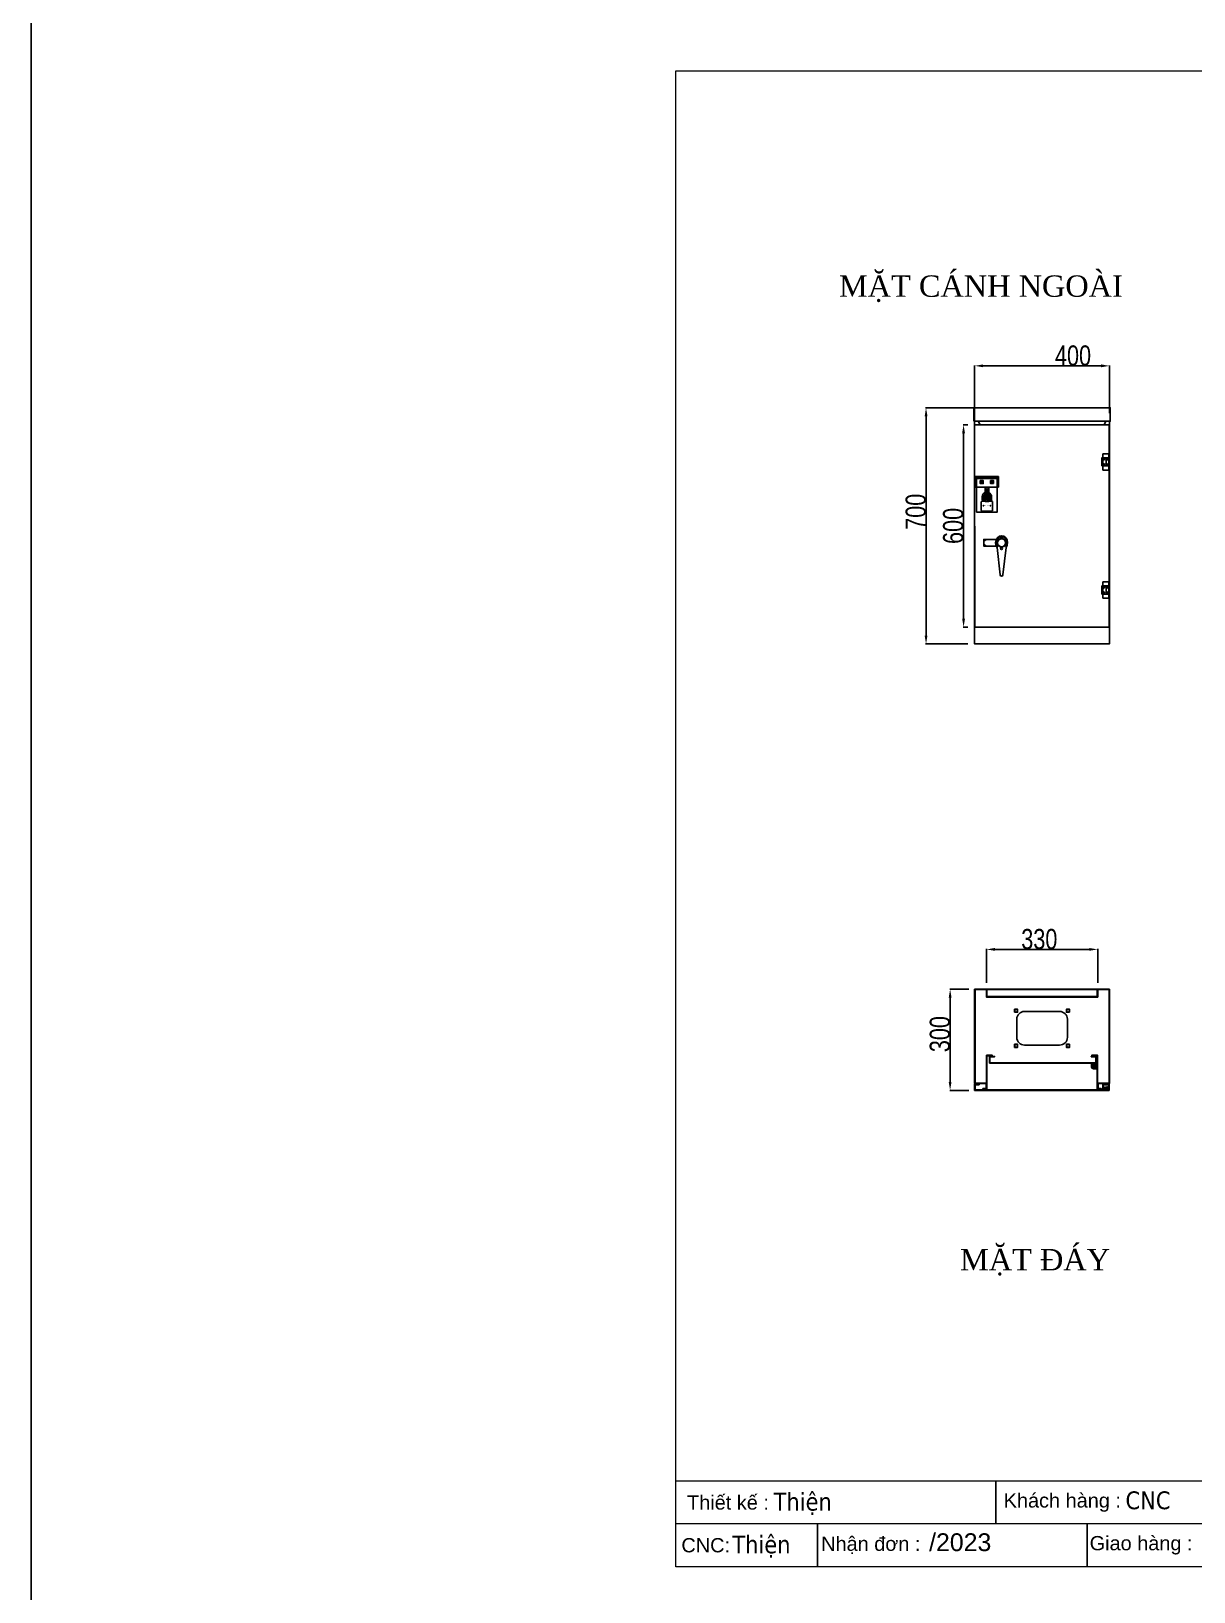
# Model space of a CAD drawing. Header units: inches. Extents: x 21 to 136330, y 8 to 58290.
# Drawn here: x 21 to 3470, y 14605 to 19234 of the extents above; entities that cross this region are included whole.
import ezdxf
from ezdxf.enums import TextEntityAlignment as Align

# ---------------------------------------------------------------- set-up
doc = ezdxf.new("R2010")
doc.units = ezdxf.units.IN
doc.header["$MEASUREMENT"] = 0
doc.linetypes.add('DASHED', pattern=[19.05, 12.7, -6.35])
for name, color, linetype in [('0 KHUNG KT01', 7, 'Continuous'), ('1-EMC-ACESS', 4, 'Continuous'), ('@.0.DM. NÉT CHÍNH', 7, 'Continuous'), ('@.0.DM. NÉT CHÍNH @ 1', 7, 'Continuous'), ('@.DM. THIẾT BỊ', 7, 'Continuous'), ('Ghi chu', 7, 'Continuous')]:
    doc.layers.add(name, color=color, linetype=linetype)
doc.layers.add('0 TĂNG CỨNG', color=7, linetype='Continuous', lineweight=15)
doc.layers.add('@.DM. KÍCH THƯỚC', color=8, linetype='Continuous', transparency=0.2)
doc.layers.add('@.DM. KÍCH THƯỚC @ 1', color=8, linetype='Continuous', transparency=0.2)
doc.styles.add('ARIAL', font='arial.ttf')
doc.styles.add('roman', font='roman.shx', dxfattribs={"width": 0.8})
doc.styles.get("Standard").update_dxf_attribs({"font": 'arial.ttf'})
doc.styles.add('Tahoma (Input Text)', font='tahoma.ttf')
doc.dimstyles.new('Kích thước Duy Mạnh', dxfattribs={"dimtxt": 30, "dimasz": 25, "dimexe": 1.25, "dimexo": 20, "dimtad": 1, "dimdec": 1, "dimtxsty": 'roman', "dimcen": 2.5, "dimclrd": 8, "dimclre": 8, "dimclrt": 2, "dimadec": 0, "dimazin": 0, "dimtfac": 1, "dimtdec": 1, "dimtix": 1, "dimtmove": 0, "dimatfit": 3, "dimfxl": 1, "dimtfillclr": 1, "dimarcsym": 0})

# ---------------------------------------------------------------- blocks, each defined once
blk = doc.blocks.new('*D1365')
at = {"layer": '@.DM. KÍCH THƯỚC', "color": 8, "lineweight": -2, "transparency": 16777216}
for p, q in [((2802, 16392.2), (2745.7, 16392.2)), ((2802, 16092.2), (2745.7, 16092.2))]:
    blk.add_line(p, q, dxfattribs=at)
at = {"layer": '@.DM. KÍCH THƯỚC', "lineweight": -2, "transparency": 16777216}
blk.add_line((2746.9, 16367.2), (2746.9, 16117.2), dxfattribs=at)
at = {"layer": '@.DM. KÍCH THƯỚC', "transparency": 16777216}
for points in [[(2742.7, 16367.2), (2751.1, 16367.2), (2746.9, 16392.2)], [(2742.7, 16117.2), (2751.1, 16117.2), (2746.9, 16092.2)]]:
    blk.add_solid(points, dxfattribs=at)
at = {"layer": 'Defpoints', "color": 0, "transparency": 16777216}
for p in [(2822, 16392.2), (2746.9, 16092.2), (2822, 16092.2)]:
    blk.add_point(p, dxfattribs=at)
at = {"layer": '@.DM. KÍCH THƯỚC', "color": 2, "transparency": 16777216, "insert": (2686.3, 16205.5), "char_height": 60, "attachment_point": 1, "rotation": 90, "style": 'roman'}
blk.add_mtext('300', dxfattribs=at)
blk = doc.blocks.new('*D1366')
at = {"layer": '@.DM. KÍCH THƯỚC', "color": 8, "lineweight": -2, "transparency": 16777216}
for p, q in [((2819.6, 18078.9), (2819.6, 18242.4)), ((3219.6, 18101.1), (3219.6, 18242.4))]:
    blk.add_line(p, q, dxfattribs=at)
at = {"layer": '@.DM. KÍCH THƯỚC', "lineweight": -2, "transparency": 16777216}
blk.add_line((2844.6, 18241.1), (3194.6, 18241.1), dxfattribs=at)
at = {"layer": '@.DM. KÍCH THƯỚC', "transparency": 16777216}
for points in [[(2844.6, 18245.3), (2844.6, 18236.9), (2819.6, 18241.1)], [(3194.6, 18245.3), (3194.6, 18236.9), (3219.6, 18241.1)]]:
    blk.add_solid(points, dxfattribs=at)
at = {"layer": 'Defpoints', "color": 0, "transparency": 16777216}
for p in [(3219.6, 18241.1), (2819.6, 18058.9), (3219.6, 18081.1)]:
    blk.add_point(p, dxfattribs=at)
at = {"layer": '@.DM. KÍCH THƯỚC', "color": 2, "transparency": 16777216, "insert": (3057.9, 18301.7), "char_height": 60, "attachment_point": 1, "style": 'roman'}
blk.add_mtext('400', dxfattribs=at)
blk = doc.blocks.new('*D1367')
at = {"layer": '@.DM. KÍCH THƯỚC', "color": 8, "lineweight": -2, "transparency": 16777216}
for p, q in [((2828.3, 18116.6), (2674.3, 18116.6)), ((2799.6, 17416.3), (2674.3, 17416.3))]:
    blk.add_line(p, q, dxfattribs=at)
at = {"layer": '@.DM. KÍCH THƯỚC', "lineweight": -2, "transparency": 16777216}
blk.add_line((2675.5, 17441.3), (2675.5, 18091.6), dxfattribs=at)
at = {"layer": '@.DM. KÍCH THƯỚC', "transparency": 16777216}
for points in [[(2671.4, 18091.6), (2679.7, 18091.6), (2675.5, 18116.6)], [(2671.4, 17441.3), (2679.7, 17441.3), (2675.5, 17416.3)]]:
    blk.add_solid(points, dxfattribs=at)
at = {"layer": 'Defpoints', "color": 0, "transparency": 16777216}
for p in [(2675.5, 18116.6), (2848.3, 18116.6), (2819.6, 17416.3)]:
    blk.add_point(p, dxfattribs=at)
at = {"layer": '@.DM. KÍCH THƯỚC', "color": 2, "transparency": 16777216, "insert": (2614.9, 17754.7), "char_height": 60, "attachment_point": 1, "rotation": 90, "style": 'roman'}
blk.add_mtext('700', dxfattribs=at)
blk = doc.blocks.new('*D1371')
at = {"layer": '@.DM. KÍCH THƯỚC', "color": 8, "lineweight": -2, "transparency": 16777216}
for p, q in [((2854.6, 16411), (2854.6, 16511.6)), ((3184.6, 16411), (3184.6, 16511.6))]:
    blk.add_line(p, q, dxfattribs=at)
at = {"layer": '@.DM. KÍCH THƯỚC', "lineweight": -2, "transparency": 16777216}
blk.add_line((2879.6, 16510.3), (3159.6, 16510.3), dxfattribs=at)
at = {"layer": '@.DM. KÍCH THƯỚC', "transparency": 16777216}
for points in [[(2879.6, 16514.5), (2879.6, 16506.2), (2854.6, 16510.3)], [(3159.6, 16514.5), (3159.6, 16506.2), (3184.6, 16510.3)]]:
    blk.add_solid(points, dxfattribs=at)
at = {"layer": 'Defpoints', "color": 0, "transparency": 16777216}
for p in [(3184.6, 16510.3), (2854.6, 16391), (3184.6, 16391)]:
    blk.add_point(p, dxfattribs=at)
at = {"layer": '@.DM. KÍCH THƯỚC', "color": 2, "transparency": 16777216, "insert": (2957.9, 16571), "char_height": 60, "attachment_point": 1, "style": 'roman'}
blk.add_mtext('330', dxfattribs=at)
blk = doc.blocks.new('HL036-TOP')
at = {"layer": 'Ghi chu', "color": 1}
for p, q in [((-7.5, 16.4), (-7.5, 1)), ((-7.5, 16.4), (-5.5, 16.4)), ((-5.5, 15.2), (-7.5, 15.2)), ((-5.5, 10.2), (-7.5, 10.2)), ((-6.5, 0), (6.5, 0)), ((-5.5, 16.4), (-5.5, 3)), ((-4.5, 2), (4.4, 2)), ((5.3, 3.3), (2.3, 12.1)), ((7.5, 0.8), (10.2, 12.5))]:
    blk.add_line(p, q, dxfattribs=at)
at = {"layer": 'Ghi chu', "color": 6}
for p, q in [((8.3, 4.3), (8.3, -2.5)), ((10.3, 13.4), (10.3, -2.5)), ((8.3, -2.5), (10.3, -2.5))]:
    blk.add_line(p, q, dxfattribs=at)
at = {"layer": 'Ghi chu', "color": 1}
for radius in [4.1, 2.1]:
    blk.add_circle((6.2, 13.4), radius, dxfattribs=at)
for centre, start, end in [((-6.5, 1), 180, 270), ((-4.5, 3), 180, 270), ((4.4, 3), 270, 18.6746), ((6.5, 1), 270, 347.0384)]:
    blk.add_arc(centre, 1, start, end, dxfattribs=at)
blk = doc.blocks.new('KHUNG KT1')
at = {"color": 7}
for p, q in [((7128, -4752), (0, -4752)), ((4848, -4896), (0, -4896))]:
    blk.add_line(p, q, dxfattribs=at)
blk.add_lwpolyline([(0, 0), (7128, 0), (7128, -5040), (0, -5040)], close=True, dxfattribs=at)
at = {"layer": '0 KHUNG KT01'}
for p, q in [((1077.9, -4752), (1077.9, -4896)), ((476.3, -4896), (476.3, -5040)), ((1385.1, -4896), (1385.1, -5040))]:
    blk.add_line(p, q, dxfattribs=at)
at = {"color": 2, "char_height": 48, "width": 2202.321, "attachment_point": 4, "style": 'ARIAL'}
for s, insert in [('  Thiết kế :', (0, -4824)), ('  Khách hàng :', (1066.9, -4824)), ('  Nhận đơn :', (451.9, -4968)), ('  Giao hàng :', (1356.7, -4968)), ('CNC:', (18.2, -4968))]:
    blk.add_mtext(s, dxfattribs=dict(at, insert=insert))
at = {"color": 1, "style": 'Tahoma (Input Text)', "flags": 8}
for tag, p in [('#01', (328.9, -4851.1)), ('#03', (1514.7, -4846.3)), ('#05', (2819, -4851.1)), ('#07', (4424, -4851.1)), ('#09', (5172.9, -4851.1)), ('#02', (189.8, -4995.1)), ('#04', (1755.3, -4995.1)), ('#06', (2727.8, -4995.1)), ('#08', (4382.7, -4995.1)), ('#10', (5172.9, -4995.1))]:
    blk.add_attdef(tag, p, '', height=60, dxfattribs=at)
blk.add_attdef('#11', text='', height=60, dxfattribs=at).set_placement((6996, -4961.6), align=Align.CENTER)
at = {"layer": '0 TĂNG CỨNG', "color": 1, "style": 'ARIAL'}
blk.add_attdef('#12', (852.8, -4987.6), '', height=60, dxfattribs=at)
blk = doc.blocks.new('MS308-2-1')
at = {"color": 1}
for p, q in [((-53, 4.6), (-46, 10)), ((-13.3, -14.2), (-13.3, 6.7)), ((-12.3, 6.7), (-12.3, -6.9)), ((12.3, 6.7), (12.3, -6.9)), ((13.3, 6.7), (13.3, -14.2)), ((-53, -4.6), (-46, -10)), ((-4, -95), (-13.3, -14.2)), ((13.3, -14.2), (4, -95))]:
    blk.add_line(p, q, dxfattribs=at)
blk.add_lwpolyline([(-15.8, -10), (-53, -10), (-53, 10), (-15.8, 10)], dxfattribs=at)
for centre, radius, start, end in [((0, 6.7), 13.3, 0, 180), ((0, 6.7), 12.3, 0, 180), ((0, 5.9), 17.7, 226.184, 313.816), ((0, -95), 4, 180, 0)]:
    blk.add_arc(centre, radius, start, end, dxfattribs=at)
blk.add_ellipse((0, 0), major_axis=(0, 21), ratio=0.857143, start_param=3.972003, end_param=8.594367, dxfattribs=at)
blk = doc.blocks.new('BL012')
at = {"layer": '@.DM. THIẾT BỊ'}
h = blk.add_hatch(dxfattribs=at)
h.set_pattern_fill('ANSI31', color=2, scale=0.5, angle=90, style=0)
h.set_pattern_definition([(135, (23302.7808, 85186.7055), (1.122532015, 1.122532015), [])])
edge = h.paths.add_edge_path()
edge.add_line((-3, 0), (-3, 6))
edge.add_arc((-2, 6), 1, 90, 180, ccw=False)
edge.add_line((-2, 7), (2, 7))
edge.add_arc((2, 6), 1, 0, 90, ccw=False)
edge.add_line((3, 6), (3, 0))
edge.add_line((3, 0), (-3, 0))
at = {"layer": '@.DM. THIẾT BỊ', "color": 8}
for p, q in [((-0.7, 10.5), (0.7, 10.5)), ((0, 11.2), (0, 9.7))]:
    blk.add_line(p, q, dxfattribs=at)
at = {"layer": '@.DM. THIẾT BỊ', "color": 1}
blk.add_lwpolyline([(-6, 10.5), (-6, 0), (6, 0), (6, 10.5)], dxfattribs=at)
at = {"layer": '@.DM. THIẾT BỊ', "color": 2}
blk.add_lwpolyline([(-3, 0), (-3, 6, -0.414214), (-2, 7), (2, 7, -0.414214), (3, 6), (3, 0)], format="xyb", close=True, dxfattribs=at)
at = {"layer": '@.DM. THIẾT BỊ', "color": 1}
blk.add_circle((0, 10.5), 3, dxfattribs=at)
blk.add_circle((0, 10.5), 3, dxfattribs=at)
for start, end in [(0, 180), (300, 240)]:
    blk.add_arc((0, 10.5), 6, start, end, dxfattribs=at)
blk = doc.blocks.new('HL036-1-1')
at = {"color": 1}
blk.add_line((9.5, 36.2), (9.5, 12.2), dxfattribs=at)
for points in [[(0, 48.5), (17.5, 48.5), (17.5, 0), (0, 0)], [(-2.5, 12.2), (17.5, 12.2), (17.5, 36.2), (-2.5, 36.2)]]:
    blk.add_lwpolyline(points, close=True, dxfattribs=at)
for centre, radius in [((3.5, 31.8), 2), ((3.5, 16.8), 2), ((12.7, 32.5), 2.5), ((12.7, 16), 2.5)]:
    blk.add_circle(centre, radius, dxfattribs=at)
blk = doc.blocks.new('*D1424')
at = {"layer": '@.0.DM. NÉT CHÍNH', "color": 8, "lineweight": -2, "transparency": 16777216}
for p, q in [((2799.6, 18066.3), (2785.5, 18066.3)), ((2799.6, 17466.3), (2785.5, 17466.3))]:
    blk.add_line(p, q, dxfattribs=at)
at = {"layer": '@.0.DM. NÉT CHÍNH', "lineweight": -2, "transparency": 16777216}
blk.add_line((2786.8, 17491.3), (2786.8, 18041.3), dxfattribs=at)
at = {"layer": '@.0.DM. NÉT CHÍNH', "transparency": 16777216}
for points in [[(2782.6, 18041.3), (2791, 18041.3), (2786.8, 18066.3)], [(2782.6, 17491.3), (2791, 17491.3), (2786.8, 17466.3)]]:
    blk.add_solid(points, dxfattribs=at)
at = {"layer": 'Defpoints', "color": 0, "transparency": 16777216}
for p in [(2786.8, 18066.3), (2819.6, 18066.3), (2819.6, 17466.3)]:
    blk.add_point(p, dxfattribs=at)
at = {"layer": '@.0.DM. NÉT CHÍNH', "color": 2, "transparency": 16777216, "insert": (2756.2, 17766.3), "char_height": 60, "attachment_point": 5, "rotation": 90, "style": 'roman'}
blk.add_mtext('600', dxfattribs=at)
blk = doc.blocks.new('khoa Viettep')
at = {"color": 1}
for p, q in [((-17, 2), (-17, 27)), ((-15, 29), (15, 29)), ((15, 0), (-15, 0)), ((-14, 42), (-14, 32)), ((-10, 41.6), (-10, 32)), ((10, 41.6), (10, 32)), ((14, 42), (14, 32)), ((17, 27), (17, 2))]:
    blk.add_line(p, q, dxfattribs=at)
for centre in [(-10.4, 15.8), (10.4, 15.8)]:
    blk.add_circle(centre, 0.5, dxfattribs=at)
for centre, radius, start, end in [((0, 42), 14, 100.2846, 180), ((0, 42), 10, 104.4735, 182.1921), ((0, 42), 14, 360, 100.2846), ((0, 42), 10, 357.8079, 104.4735), ((-15, 27), 2, 90, 180), ((-15, 2), 2, 180, 270), ((15, 27), 2, 0, 90), ((15, 2), 2, 270, 0)]:
    blk.add_arc(centre, radius, start, end, dxfattribs=at)
at = {"color": 1, "insert": (0, 15.8), "char_height": 2.8, "width": 22.864, "attachment_point": 5}
blk.add_mtext('{\\f.VnArialH|b0|i0|c0|p34;viÖt tiÖp}', dxfattribs=at)
blk = doc.blocks.new('knn')
h = blk.add_hatch()
h.set_pattern_fill('ANSI31', scale=0.2, style=0)
h.set_pattern_definition([(45, (12757.2971, 111796.1963), (-0.449012806, 0.449012806), [])])
h.paths.add_polyline_path([(-0.8, -37), (0.8, -37), (0.8, -7), (-0.8, -7)])
at = {"color": 6}
for p, q in [((-34, 0), (-34, 31.5)), ((-34, 31.5), (34, 31.5)), ((-34, 0), (-32.5, 0)), ((-32.5, 0), (-32.5, 30)), ((-32.5, 30), (32.5, 30)), ((32.5, 30), (32.5, 0)), ((32.5, 0), (34, 0)), ((34, 31.5), (34, 0))]:
    blk.add_line(p, q, dxfattribs=at)
at = {"color": 6, "linetype": 'DASHED', "ltscale": 5}
blk.add_line((-32.5, 0), (32.5, 0), dxfattribs=at)
at = {"color": 2}
for p, q in [((-17.7, 15), (-13.2, 15)), ((-15.5, 17.3), (-15.5, 12.8)), ((13.2, 15), (17.8, 15)), ((15.5, 17.3), (15.5, 12.8))]:
    blk.add_line(p, q, dxfattribs=at)
at = {"color": 6}
blk.add_lwpolyline([(-30.5, 26), (30.5, 26), (30.5, -74), (-30.5, -74)], close=True, dxfattribs=at)
at = {"color": 2}
for points in [[(-20, 10.5), (-11, 10.5), (-11, 19.5), (-20, 19.5)], [(20, 10.5), (11, 10.5), (11, 19.5), (20, 19.5)], [(-5.2, -2), (5.2, -2.2), (5.2, -42.2), (-5.2, -42)]]:
    blk.add_lwpolyline(points, close=True, dxfattribs=at)
at = {"color": 7}
blk.add_lwpolyline([(-0.8, -7), (0.8, -7), (0.8, -37), (-0.8, -37)], close=True, dxfattribs=at)
blk.add_blockref('khoa Viettep', (0, -71), dxfattribs=at)

msp = doc.modelspace()

# ---------------------------------------------------------------- linework, layer by layer
at = {"color": 6}
msp.add_lwpolyline([(2825.544, 17907.3137), (2886.544, 17907.3137), (2886.544, 17807.3137), (2825.544, 17807.3137)], close=True, dxfattribs=at)
at = {"color": 2}
for centre, radius in [((2899.584, 17716.3137), 12.5), ((2899.584, 17733.3137), 3), ((2899.584, 17699.3137), 3)]:
    msp.add_circle(centre, radius, dxfattribs=at)
at = {"layer": '@.0.DM. NÉT CHÍNH', "color": 0}
for p, q in [((2835.7379, 18066.3137), (2830.1917, 18076.6137)), ((2835.7379, 18066.3137), (2830.1917, 18076.6137)), ((3208.9763, 18076.6137), (3203.4302, 18066.3137)), ((3208.9763, 18076.6137), (3203.4302, 18066.3137)), ((3219.584, 18076.6137), (3219.584, 17467.5137))]:
    msp.add_line(p, q, dxfattribs=at)
at = {"layer": '@.0.DM. NÉT CHÍNH'}
for points in [[(21.3071, 50765.7719), (78952.3639, 50765.7719), (78952.3639, 8.4374), (21.3071, 8.4374)], [(2850.794, 17879.3137), (2861.28, 17879.3137), (2861.28, 17839.1468), (2850.794, 17839.1468)], [(2819.584, 17466.3137), (3219.584, 17466.3137), (3219.584, 17416.3137), (2819.584, 17416.3137)]]:
    msp.add_lwpolyline(points, close=True, dxfattribs=at)
at = {"layer": '@.0.DM. NÉT CHÍNH', "color": 0}
for points in [[(2817.084, 18076.6137), (3222.084, 18076.6137), (3222.084, 18116.6137), (2817.084, 18116.6137)], [(2819.584, 17466.3137), (3219.584, 17466.3137), (3219.584, 18076.6137), (2819.584, 18076.6137)], [(2819.584, 18066.3137), (3218.584, 18066.3137), (3219.084, 17466.3137), (2820.084, 17466.3137)], [(3218.384, 16113.3929), (3184.584, 16113.3929), (3184.584, 16097.3929), (3185.784, 16097.3929), (3185.784, 16112.1929), (3219.584, 16112.1929), (3219.584, 16392.1929), (2819.584, 16392.1929), (2819.584, 16112.1929), (2853.384, 16112.1929), (2853.384, 16097.3929), (2854.584, 16097.3929), (2854.584, 16113.3929), (2820.784, 16113.3929), (2820.784, 16390.9929), (3218.384, 16390.9929)], [(3184.584, 16390.9929), (3183.384, 16390.9929), (3183.384, 16370.1929), (2855.784, 16370.1929), (2855.784, 16390.9929), (2854.584, 16390.9929), (2854.584, 16368.9929), (3184.584, 16368.9929)], [(2938.084, 16323.8429), (2947.084, 16323.8429), (2947.084, 16332.8429), (2938.084, 16332.8429)], [(3101.084, 16323.8429), (3092.084, 16323.8429), (3092.084, 16332.8429), (3101.084, 16332.8429)], [(2938.084, 16228.8429), (2947.084, 16228.8429), (2947.084, 16219.8429), (2938.084, 16219.8429)], [(3101.084, 16228.8429), (3092.084, 16228.8429), (3092.084, 16219.8429), (3101.084, 16219.8429)], [(2855.084, 16097.3929), (2844.284, 16097.3929), (2844.284, 16096.1929), (2856.284, 16096.1929), (2856.284, 16194.9929), (2872.084, 16194.9929), (2872.084, 16196.1929), (2855.084, 16196.1929)], [(2863.784, 16192.9929), (2863.784, 16172.9929), (3180.384, 16172.9929), (3180.384, 16192.9929), (3165.384, 16192.9929), (3165.384, 16191.7929), (3179.184, 16191.7929), (3179.184, 16174.1929), (2864.984, 16174.1929), (2864.984, 16191.7929), (2878.784, 16191.7929), (2878.784, 16192.9929)], [(3182.884, 16118.1929), (3182.884, 16096.1929), (3194.884, 16096.1929), (3194.884, 16097.3929), (3184.084, 16097.3929), (3184.084, 16118.1929), (3184.084, 16143.1929), (3184.084, 16196.1929), (3167.084, 16196.1929), (3167.084, 16194.9929), (3182.884, 16194.9929), (3182.884, 16143.1929)], [(3217.384, 16093.3929), (3217.384, 16108.9929), (3205.584, 16108.9929), (3205.584, 16110.1929), (3218.584, 16110.1929), (3218.584, 16092.1929), (2819.584, 16092.1929), (2819.584, 16110.1929), (2832.584, 16110.1929), (2832.584, 16108.9929), (2820.784, 16108.9929), (2820.784, 16093.3929)]]:
    msp.add_lwpolyline(points, close=True, dxfattribs=at)
at = {"layer": '@.0.DM. NÉT CHÍNH', "color": 2}
for points in [[(2845.044, 17891.8137), (2836.044, 17891.8137), (2836.044, 17900.8137), (2845.044, 17900.8137)], [(2861.044, 17839.3137), (2851.044, 17839.3137), (2851.044, 17879.3137), (2861.044, 17879.3137)], [(2876.044, 17891.8137), (2867.044, 17891.8137), (2867.044, 17900.8137), (2876.044, 17900.8137)]]:
    msp.add_lwpolyline(points, close=True, dxfattribs=at)
at = {"layer": '@.0.DM. NÉT CHÍNH', "color": 0}
msp.add_lwpolyline([(3094.584, 16303.3429), (3094.584, 16249.3429, -0.414213562), (3071.584, 16226.3429), (2967.584, 16226.3429, -0.414213562), (2944.584, 16249.3429), (2944.584, 16303.3429, -0.414213562), (2967.584, 16326.3429), (3071.584, 16326.3429, -0.414213562)], format="xyb", close=True, dxfattribs=at)
for centre, radius in [((2899.584, 17716.3137), 12), ((2899.584, 17733.3137), 3), ((2899.584, 17699.3137), 3), ((2942.584, 16328.3429), 4.5), ((3096.584, 16328.3429), 4.5), ((2942.584, 16224.3429), 4.5), ((3096.584, 16224.3429), 4.5)]:
    msp.add_circle(centre, radius, dxfattribs=at)

# ---------------------------------------------------------------- block references
at = {"color": 7}
for name, p in [('HL036-1-1', (3199.884, 17932.0637)), ('MS308-2-1', (2899.584, 17716.3137)), ('HL036-1-1', (3199.884, 17552.0637))]:
    msp.add_blockref(name, p, dxfattribs=at)
msp.add_blockref('knn', (2856.044, 17881.3137))
at = {"color": 8}
for p, rotation in [((3172.384, 16172.9929), 180), ((3182.884, 16162.4929), 90)]:
    msp.add_blockref('BL012', p, dxfattribs=dict(at, rotation=rotation))
at = {"color": 2, "rotation": 270}
msp.add_blockref('HL036-TOP', (3199.884, 16104.6909), dxfattribs=at)
at = {"layer": '0 TĂNG CỨNG', "color": 1}
ref = msp.add_blockref('KHUNG KT1', (1933.8056, 19115.7969), dxfattribs=dict(at, xscale=0.8802084669719292, yscale=0.8802084669719292, zscale=0.8802084669719292))
ref.add_attrib('#12', '/2023', (2684.491, 14725.6643), dxfattribs={"color": 1, "height": 52.81251, "style": 'ARIAL'})
ref.add_attrib('#01', 'Thiện', (2223.3311, 14845.8524), dxfattribs={"layer": '0', "color": 1, "height": 52.81251, "style": 'Tahoma (Input Text)'})
ref.add_attrib('#03', 'CNC', (3267.0735, 14850.0217), dxfattribs={"layer": '0', "color": 1, "height": 52.81251, "style": 'Tahoma (Input Text)'})
ref.add_attrib('#02', 'Thiện', (2100.857, 14719.1024), dxfattribs={"layer": '0', "color": 1, "height": 52.81251, "style": 'Tahoma (Input Text)'})

# ---------------------------------------------------------------- texts
at = {"layer": '1-EMC-ACESS', "color": 1, "linetype": 'ByBlock', "lineweight": -2, "char_height": 63.504, "width": 972.626469, "attachment_point": 2, "style": 'ARIAL'}
for s, insert in [('{\\fTimes New Roman|b0|i0|c0|p18;\\C7;MẶT CÁNH NGOÀI}', (2838.1184, 18509.3644)), ('{\\fTimes New Roman|b0|i0|c0|p18;\\C7;MẶT ĐÁY}', (2998.7909, 15621.8512))]:
    msp.add_mtext(s, dxfattribs=dict(at, insert=insert))

# ---------------------------------------------------------------- dimensions: what is measured, and where the dimension line sits
at = {"layer": '@.0.DM. NÉT CHÍNH @ 1'}
dim = msp.add_linear_dim(base=(2786.7888, 18066.3137), p1=(2819.584, 17466.3137), p2=(2819.584, 18066.3137), angle=90, dimstyle='Kích thước Duy Mạnh', override={"dimscale": 1, "dimtxt": 60, "dimdec": 0, "dimclrd": 256, "dimtdec": 0, "dimtix": 1, "dimtofl": 1, "dimtmove": 0, "dimatfit": 3}, dxfattribs=at)
dim.commit()
dim.dimension.update_dxf_attribs({"geometry": '*D1424', "text_midpoint": (2756.1638, 17766.3137)})
at = {"layer": '@.DM. KÍCH THƯỚC @ 1', "color": 0}
dim = msp.add_linear_dim(base=(3219.584, 18241.1137), p1=(2819.584, 18058.9137), p2=(3219.584, 18081.1137), dimstyle='Kích thước Duy Mạnh', override={"dimscale": 1, "dimtxt": 60, "dimdec": 0, "dimclrd": 256, "dimtdec": 0, "dimtix": 1, "dimtofl": 0, "dimtmove": 0, "dimatfit": 1}, dxfattribs=at)
dim.commit()
dim.dimension.update_dxf_attribs({"geometry": '*D1366', "text_midpoint": (3119.584, 18241.1137), "dimtype": 128})
for base, p1, p2, angle, picture, middle in [((2675.5196, 18116.6137), (2819.584, 17416.3137), (2848.2833, 18116.6137), 90, '*D1367', (2675.5196, 17816.4637)), ((3184.584, 16510.3263), (2854.584, 16390.9929), (3184.584, 16390.9929), 180, '*D1371', (3019.584, 16510.3263)), ((2746.9087, 16092.1929), (2821.984, 16392.1929), (2821.984, 16092.1929), 90, '*D1365', (2746.9087, 16267.1929))]:
    dim = msp.add_linear_dim(base=base, p1=p1, p2=p2, angle=angle, dimstyle='Kích thước Duy Mạnh', override={"dimscale": 1, "dimtxt": 60, "dimdec": 0, "dimclrd": 256, "dimtdec": 0, "dimtix": 1, "dimtofl": 0, "dimtmove": 0, "dimatfit": 1}, dxfattribs=at)
    dim.commit()
    dim.dimension.update_dxf_attribs({"geometry": picture, "text_midpoint": middle, "dimtype": 128})

doc.saveas('drawing.dxf')
